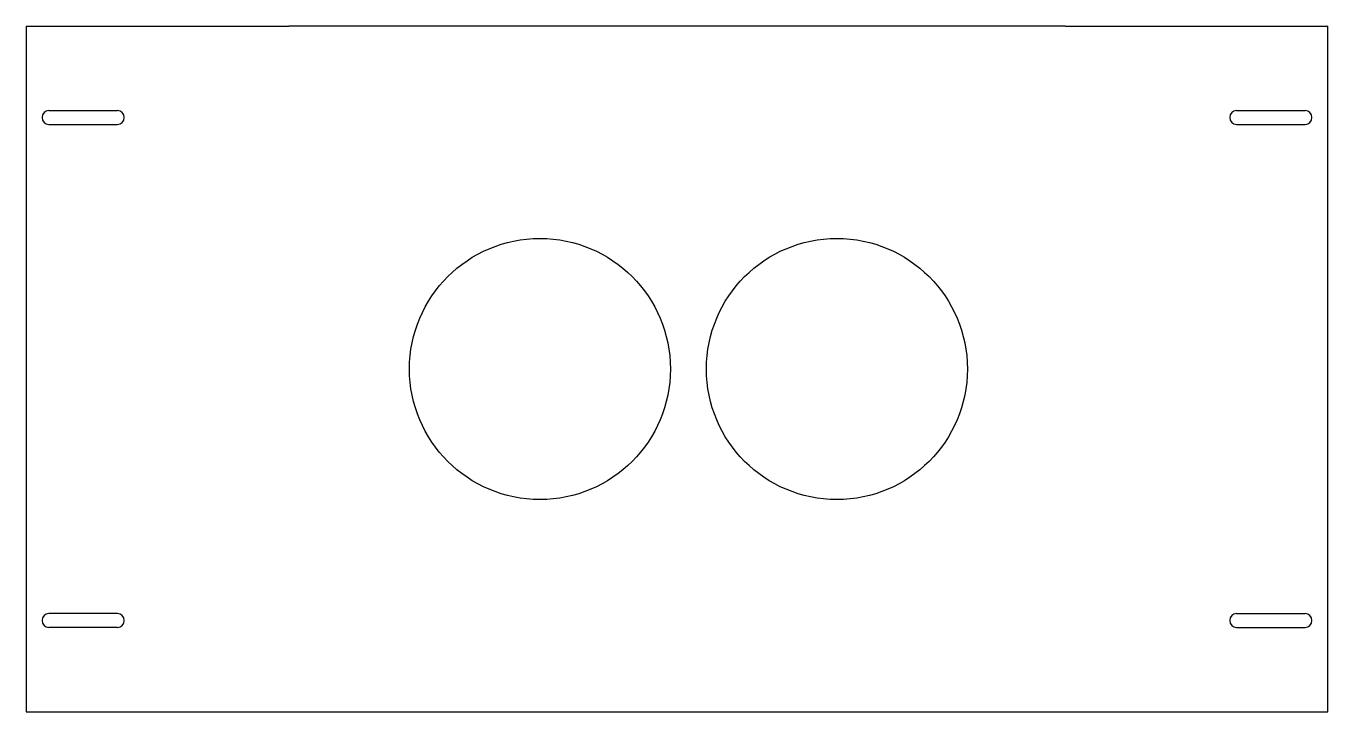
# Model space of a CAD drawing. Header units: millimetres. Extents: x -115 to 455, y 0 to 300.
import ezdxf

# ---------------------------------------------------------------- set-up
doc = ezdxf.new("R2010")
doc.units = ezdxf.units.MM
doc.layers.add('Sketch', color=7, linetype='CONTINUOUS')

msp = doc.modelspace()

# ---------------------------------------------------------------- linework, layer by layer
at = {"layer": 'Sketch'}
for p, q in [((-115, 300), (-115, 0)), ((-115, 300), (0, 300)), ((-115, 300), (0, 300)), ((340, 300), (0, 300)), ((340, 300), (455, 300)), ((455, 0), (455, 300)), ((-105, 263), (-75, 263)), ((415, 263), (445, 263)), ((-105, 257), (-75, 257)), ((415, 257), (445, 257)), ((-75, 43), (-105, 43)), ((415, 43), (445, 43)), ((-75, 37), (-105, 37)), ((415, 37), (445, 37)), ((-115, 0), (0, 0)), ((0, 0), (340, 0)), ((340, 0), (455, 0))]:
    msp.add_line(p, q, dxfattribs=at)
for centre in [(110, 150), (240, 150)]:
    msp.add_circle(centre, 57.12, dxfattribs=at)
for centre, start, end in [((-105, 260), 90, -90), ((-75, 260), -90, 90), ((415, 260), 90, -90), ((445, 260), -90, 90), ((-105, 40), 90, -90), ((-75, 40), -90, 90), ((415, 40), 90, -90), ((445, 40), -90, 90)]:
    msp.add_arc(centre, 3, start, end, dxfattribs=at)

doc.saveas('drawing.dxf')
